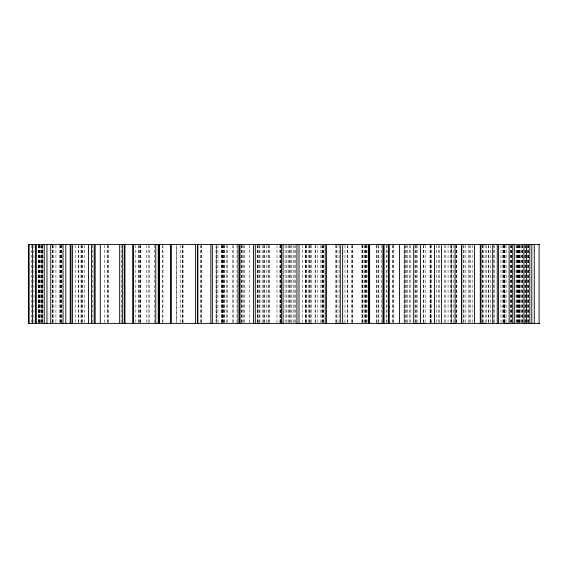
<?xml version="1.0" encoding="UTF-8"?>
<svg xmlns="http://www.w3.org/2000/svg" width="568" height="568" viewBox="0 0 568 568"><rect width="100%" height="100%" fill="white"/><g stroke="black" fill="none" stroke-linecap="round" stroke-linejoin="round"><path stroke-width="0.43" stroke-dasharray="2.84 2.13" d="M31.226 322.489L31.226 244.552M33.917 322.489L33.917 244.552M38.241 322.489L38.248 244.552M38.418 322.489L38.439 245.44M38.624 322.489L38.624 245.44M39.249 322.489L39.249 245.44M39.334 322.489L39.334 244.552M39.476 322.489L39.476 245.44M40.371 322.489L40.371 245.44M41.109 322.489L41.109 245.44M41.45 322.489L41.45 245.44M42.032 245.44L42.032 322.489L42.082 244.552M42.181 322.489L42.181 245.44M42.87 322.489L42.877 244.552M52.355 322.489L52.398 245.44M52.746 322.489L52.746 245.44M52.838 322.489L52.852 244.552M53.143 322.489L53.143 245.44M55.927 322.489L55.927 244.552M59.69 322.489L59.69 245.44M60.506 322.489L60.506 245.44M60.833 322.489L60.833 245.44M60.982 322.489L60.982 244.552M61.074 322.489L61.074 244.552M61.585 322.489L61.585 245.44M75.168 322.489L75.168 244.552M78.277 322.489L78.277 245.44M78.682 322.489L78.725 245.44M81.018 322.489L81.018 245.44M81.338 322.489L81.338 245.44M82.033 322.489L82.033 244.552M82.8 322.489L82.8 245.44M84.675 322.489L84.675 245.44M92.74 322.489L92.74 245.44M104.398 322.489L104.398 245.44M107.671 322.489L107.671 245.44M107.892 322.489L107.892 245.44M108.204 322.489L108.225 245.44M121.268 322.489L121.268 245.44M135.83 322.489L135.83 244.552M138.429 322.489L138.429 245.44M138.961 322.489L138.961 245.44M139.877 322.489L139.877 245.44M140.204 322.489L140.204 245.44M140.275 322.489L140.339 245.44M146.579 322.489L146.579 245.44M148.12 322.489L148.191 245.44M149.221 322.489L149.221 245.44M154.574 322.489L154.574 245.44M162.817 322.489L162.838 245.44M162.931 322.489L162.931 245.44M176.577 245.44L176.577 322.489L176.712 245.44M180.248 322.489L180.248 245.44M182.449 322.489L182.449 245.44M182.598 322.489L182.598 245.44M183.066 322.489L183.066 245.44M200.93 322.489L200.93 245.44M201.065 322.489L201.065 245.44M201.1 322.489L201.1 245.44M216.017 322.489L216.017 245.44M217.934 322.489L217.934 245.44M221.555 322.489L221.555 245.44M221.903 322.489L221.903 245.44M222.102 322.489L222.102 244.552M222.635 322.489L222.635 245.44M222.819 322.489L222.819 245.44M223.018 322.489L223.018 245.44M223.607 322.489L223.607 245.44M224.076 322.489L224.076 245.44M224.651 322.489L224.658 244.552M226.781 322.489L226.781 245.44M227.619 322.489L227.619 245.44M232.241 322.489L232.241 245.44M233.434 322.489L233.434 245.44M236.977 322.489L237.019 245.44M241.514 322.489L241.514 245.44M241.769 322.489L241.776 244.552M242.323 322.489L242.323 245.44M243.821 322.489L243.821 245.44M244.339 322.489L244.339 245.44M249.409 322.489L249.409 245.44M257.673 322.532L257.68 245.475M257.787 322.489L257.787 245.44M257.929 322.489L257.907 245.44M258.071 322.489L258.071 245.44M259.434 322.56L259.434 245.511M259.959 322.489L259.966 245.44M262.153 322.56L262.153 245.511M263.637 322.489L263.644 245.44M264.077 322.489L264.077 245.44M264.766 322.489L264.766 245.44M266.463 322.489L266.463 245.44M268.124 322.489L268.124 244.552M268.912 322.489L268.912 245.44M269.537 322.489L269.537 245.44M276.985 322.489L276.985 245.44M280.017 322.489L280.017 245.44M280.067 322.489L280.067 245.44M280.28 322.489L280.28 244.552M280.436 322.489L280.436 245.44M285.079 322.489L285.079 244.552M286.769 322.489L286.769 245.44M288.068 322.489L288.068 245.44M289.041 322.489L289.041 245.44M289.751 322.489L289.751 245.44M290.262 322.489L290.262 245.44M291.746 322.489L291.746 244.552M293.088 322.489L293.088 245.44M294.146 322.489L294.146 245.44M295.552 322.489L295.552 245.44M302.538 322.489L302.538 245.44M305.811 322.489L305.811 245.44M305.925 322.489L305.932 245.44M306.017 322.489L306.017 245.44M306.131 322.489L306.131 245.44M308.566 322.489L308.566 245.44M309.645 322.489L309.645 244.552M309.844 322.489L309.943 244.552M310.185 322.489L310.185 245.44M311.321 322.489L311.321 245.44M315.098 322.489L315.105 245.44M315.652 322.489L315.652 245.44M317.299 322.489L317.299 245.44M320.842 322.489L320.842 245.44M321.942 322.489L321.942 245.44M322.489 322.489L322.489 245.44M322.816 322.489L322.816 245.44M323.611 322.489L323.654 244.552M323.696 322.489L323.696 245.44M335.816 322.532L335.816 244.595M336.796 322.56L336.796 245.511M336.966 322.489L336.966 245.44M339.096 322.56L339.096 245.511M344.968 322.489L344.968 245.44M347.296 322.489L347.296 244.552M347.502 322.489L347.517 245.44M351.635 322.489L351.635 245.44M352.181 322.489L352.181 245.44M352.692 322.489L352.692 244.552M361.915 322.489L361.915 244.552M362.299 322.489L362.299 245.44M362.774 322.489L362.774 245.44M362.987 322.489L362.987 245.44M364.805 322.489L364.798 245.44M365.054 322.489L365.054 245.44M365.7 322.489L365.7 244.552M365.955 322.489L365.955 245.44M366.587 322.489L366.587 244.552M367.02 322.489L367.02 245.44M376.485 322.532L376.485 244.595M376.889 322.56L376.896 245.511M378.118 322.489L378.118 245.44M378.742 322.56L378.742 245.511M381.206 322.489L381.206 245.44M386.851 322.489L386.851 244.552M386.915 322.489L386.985 244.552M392.651 322.489L392.651 245.44M393.02 322.489L393.02 244.552M393.404 322.489L393.404 244.552M404.899 322.489L404.906 244.552M405.225 322.489L405.225 245.44M406.652 322.489L406.652 245.44M407.788 322.489L407.788 245.44M409.563 322.489L409.563 244.552M410.465 322.489L410.465 245.44M415.101 322.56L415.101 244.623M415.165 322.532L415.165 245.475M416.5 322.56L416.5 245.511M417.104 322.489L417.104 244.552M423.259 322.489L423.259 244.552M423.323 322.489L423.387 245.44M425.141 322.489L425.141 244.552M430.082 322.489L430.082 245.44M430.225 322.489L430.225 244.552M430.331 322.489L430.331 245.44M430.672 322.489L430.672 245.44M430.849 322.489L430.849 244.552M431.24 322.489L431.24 245.44M436.252 322.489L436.252 245.44M438.666 322.489L438.666 245.44M439.312 322.489L439.376 245.44M444.332 322.489L444.332 244.552M445.844 322.489L445.844 245.44M448.06 322.489L448.067 244.552M450.431 322.56L450.431 244.623M451.127 322.532L451.127 245.475L451.148 322.56M451.51 322.489L451.51 245.44M453.349 322.489L453.356 245.44M455.969 322.489L455.969 245.44M456.324 322.489L456.324 245.44M456.53 322.489L456.53 245.44M463.658 322.489L463.658 245.44M463.964 322.489L463.964 245.44M465.859 322.489L465.859 245.44M468.508 322.489L468.508 245.44M469.487 322.489L469.487 245.44M470.78 322.489L470.78 245.44M472.171 322.489L472.171 244.552M482.296 322.489L482.296 244.552M482.679 322.489L482.679 244.552M483.531 322.489L483.531 245.44M485.136 322.489L485.136 244.552M486.371 322.489L486.371 245.44M488.217 322.489L488.217 245.44M488.665 322.489L488.665 245.44M490.425 322.489L490.425 245.44M493.507 322.489L493.507 245.44M494.6 322.489L494.6 245.44M500.955 322.489L500.955 245.44M502.843 322.489L502.843 245.44M503.262 322.489L503.262 245.44M503.695 322.489L503.695 244.552M504.157 322.56L504.157 244.623M504.554 322.56L504.554 245.511M504.746 322.489L504.746 245.44M504.931 322.489L504.931 245.44M506.088 322.532L506.088 245.475M510.66 322.489L510.66 245.44M510.888 322.489L510.888 245.44M511.406 322.489L511.406 244.552M511.527 322.489L511.534 245.44M516.049 322.489L516.049 244.552M516.837 322.489L516.837 245.44M517.129 322.489L517.129 245.44M517.469 322.489L517.505 245.44M518.037 322.489L518.037 245.44M518.563 322.489L518.563 245.44M518.832 322.489L518.832 245.44M519.287 322.489L519.195 245.44M519.635 322.489L519.635 245.44M519.77 322.489L519.77 245.44M520.686 322.489L520.686 245.44M521.687 322.489L521.687 245.44M522.063 322.489L522.063 245.44M522.155 322.489L522.155 245.44M522.397 322.489L522.397 245.44M524.832 322.489L524.754 245.44M525.208 322.489L525.208 245.44M525.329 322.489L525.329 245.44M527.608 322.489L527.608 244.552M527.97 322.489L527.97 245.44M528.361 322.489L528.361 244.552M528.73 322.489L528.73 245.44M216.216 245.44L216.216 322.489L216.238 245.44M404.132 245.44L404.132 322.489L404.21 245.44"/><path stroke-width="0.85" d="M29.117 323.377L29.117 244.552M32.561 323.377L32.561 244.552M35.578 323.377L35.578 244.552M36.316 323.377L36.316 244.552M44.233 323.377L44.233 244.552M46.952 323.377L46.952 244.552M50.744 323.377L50.744 244.552M63.041 323.377L63.041 244.552M65.817 323.377L65.817 244.552M70.226 323.377L70.226 244.552M70.979 323.377L70.979 244.552M72.463 323.377L72.463 244.552M88.473 323.377L88.473 244.552M91.491 323.377L91.491 244.552M94.181 323.377L94.181 244.552M95.161 323.377L95.168 244.552M100.309 323.377L100.309 244.552M119.692 323.377L119.692 244.552M122.347 323.377L122.347 244.552M124.243 323.377L124.243 244.552M124.953 323.377L124.953 244.552M132.699 323.377L132.699 244.552M133.608 323.377L133.608 244.552M155.774 323.377L155.774 244.552M158.245 323.377L158.245 244.552M158.791 323.377L158.791 244.552M159.445 323.377L159.445 244.552M170.535 323.377L170.535 244.552M171.344 323.377L171.344 244.552M195.619 323.377L195.619 244.552M197.593 323.377L197.593 244.552M197.834 323.377L197.834 244.552M210.834 323.377L210.834 244.552M212.368 323.377L212.368 244.552M238.02 323.377L238.02 244.552M239.384 323.377L239.384 244.552M239.682 323.377L239.682 244.552M239.959 323.377L239.909 244.552M253.52 323.377L253.52 244.552M255.288 323.377L255.288 244.552M281.423 323.377L281.423 244.552M283.056 323.377L283.056 244.552M296.922 323.377L296.922 244.552M299.002 323.377L299.002 244.552M325.223 323.377L325.223 244.552M326.515 323.377L326.515 244.552M340.275 323.377L340.275 244.552M342.66 323.377L342.66 244.552M368.476 323.377L368.476 244.552M369.278 323.377L369.278 244.552M369.512 323.377L369.512 244.552M369.654 323.377L369.654 244.552M383.01 323.377L383.01 244.552M383.329 323.377L383.329 244.552M384.089 323.377L384.089 244.552M388.604 244.552L388.604 323.377L389.25 323.377L389.25 244.552M399.524 323.377L399.524 244.552M413.696 323.377L413.696 244.552M420.469 323.377L420.469 244.552M434.534 323.377L434.534 244.552M441.577 323.377L441.577 244.552M455.067 323.377L455.067 244.552M461.592 323.377L461.592 244.552M461.784 323.377L461.784 244.552M474.571 323.377L474.578 244.552M480.279 323.377L480.279 244.552M481.039 323.377L481.039 244.552M492.712 323.377L492.712 244.552M497.248 323.377L497.248 244.552M498.427 323.377L498.427 244.552M509.12 323.377L509.12 244.552M512.726 323.377L512.726 244.552M514.31 323.377L514.31 244.552M523.93 323.377L523.93 244.552M526.564 323.377L526.571 244.552M529.816 323.377L529.816 244.552M531.804 323.377L531.804 244.552M534.282 323.377L534.282 244.552M539.082 323.377L539.082 244.552M415.101 244.623L417.104 244.552M415.101 323.448L417.104 323.377M257.907 244.552L259.434 244.623M257.907 323.377L259.434 323.448M504.157 244.623L504.746 244.552M504.157 323.448L504.746 323.377M297.142 244.552L296.319 244.595L297.604 244.623M450.431 244.623L453.356 244.552M297.142 323.377L296.319 323.412L297.604 323.448M450.431 323.448L453.349 323.377M336.966 244.552L335.816 244.595L336.796 244.623M336.966 323.377L335.816 323.412L336.796 323.448M480.123 244.623L483.531 244.552M480.123 323.448L483.531 323.377M378.118 244.552L376.485 244.595L376.896 244.623M378.118 323.377L376.485 323.412L376.889 323.448M451.155 244.623L454.57 244.552M504.554 244.623L508.445 244.552M451.148 323.448L454.57 323.377M504.554 323.448L508.445 323.377M480.372 244.623L485.136 244.552M480.372 323.448L485.136 323.377M378.742 244.623L384.046 244.552M378.742 323.448L384.039 323.377M262.153 244.623L268.124 244.552M339.096 244.623L344.968 244.552M262.153 323.448L268.124 323.377M339.096 323.448L344.968 323.377M416.5 244.623L425.141 244.552M416.5 323.448L425.141 323.377M300.103 244.623L311.321 244.552M300.103 323.448L311.321 323.377M539.6 244.552L28.4 244.552L28.4 323.377L539.6 323.377"/></g></svg>
